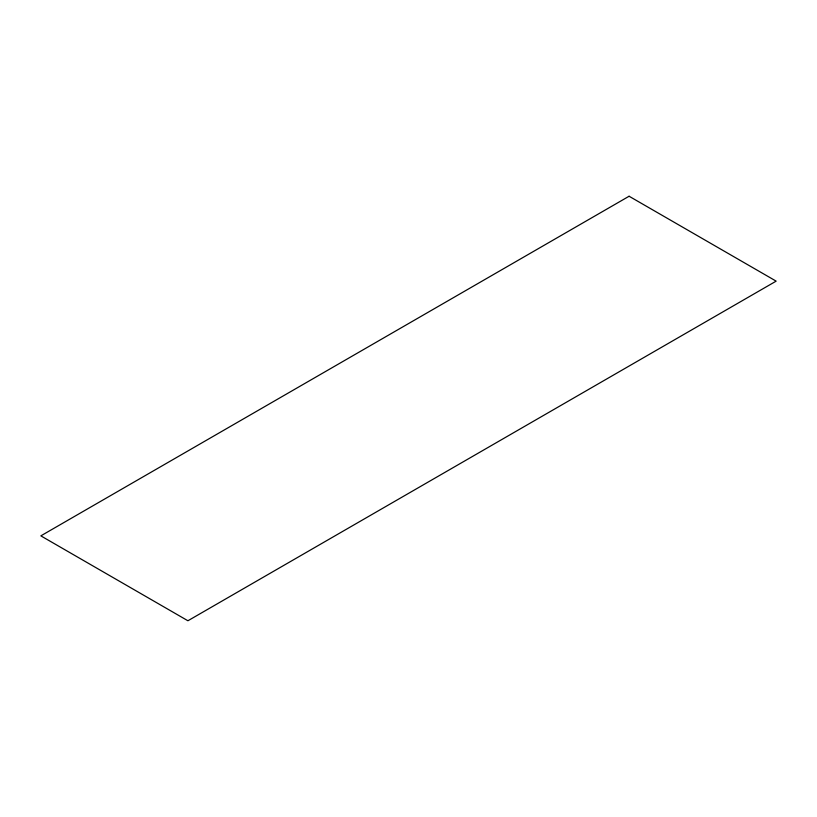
<?xml version="1.0" encoding="UTF-8"?>
<svg xmlns="http://www.w3.org/2000/svg" width="817" height="817" viewBox="0 0 817 817"><rect width="100%" height="100%" fill="white"/><g stroke="black" fill="none" stroke-linecap="round" stroke-linejoin="round"><path stroke-width="1.23" d="M629.09 196.243L40.85 535.86L187.91 620.757L776.15 281.14L629.09 196.243"/></g></svg>
